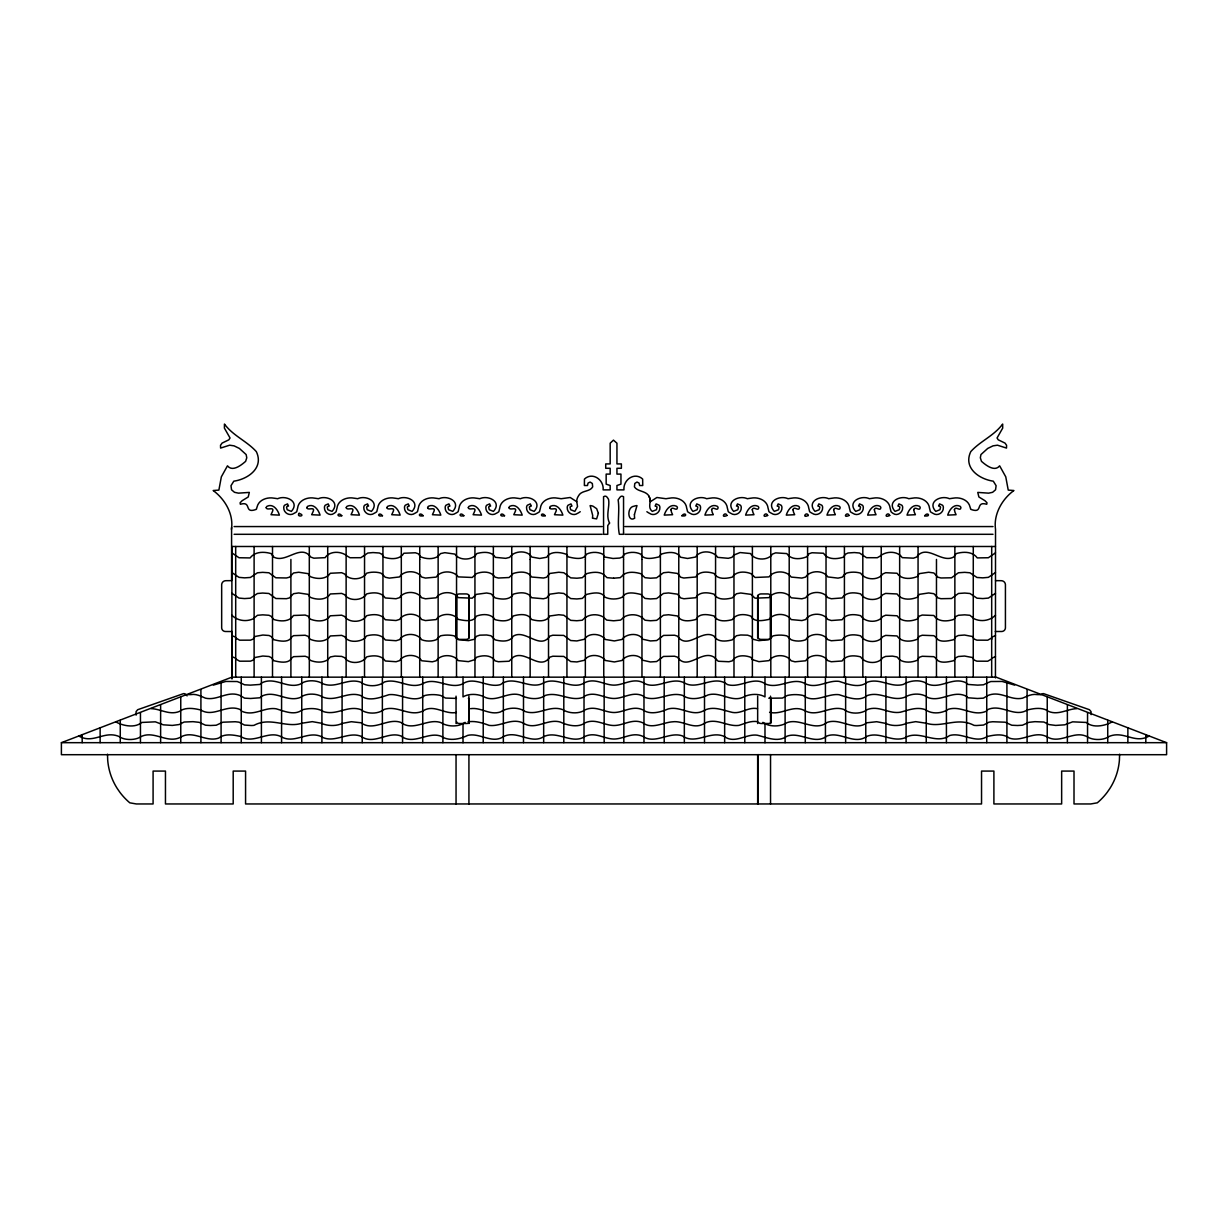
<?xml version="1.0" encoding="UTF-8"?>
<svg xmlns="http://www.w3.org/2000/svg" width="1228" height="1228" viewBox="0 0 1228 1228"><rect width="100%" height="100%" fill="white"/><g stroke="black" fill="none" stroke-linecap="round" stroke-linejoin="round"><path stroke-width="1.5" d="M235.715 677.058L235.684 546.491M530.143 559.584L530.143 676.92M580.23 511.708L580.03 511.861A21.858 21.858 0 0 1 577.636 513.304C573.246 516.543 566.983 512.936 567.229 507.594A3.423 3.423 0 0 1 568.073 505.215L571.005 503.894L571.987 506.089A1.903 1.903 0 0 0 570.959 506.289A2.456 2.456 0 0 0 570.038 507.103L570.636 509.727L574.842 511.385L577.528 506.535L576.715 501.193A10.131 10.131 0 0 1 578.403 496.051C581.335 489.972 589.593 492.274 592.679 486.902L592.341 483.494L590.115 482.051L588.058 483.064L587.491 485.52L584.374 485.52L584.451 479.058C592.587 471.583 604.084 479.826 603.132 489.88L610.163 489.88L610.163 485.52L606.156 484.139L606.156 474.1L610.163 474.1L610.163 468.282L605.726 468.282L605.726 463.923L610.163 463.923L610.163 443.201L613.463 440.131L616.947 443.201L616.947 463.923L621.383 463.923L621.383 468.282L616.947 468.282L616.947 474.1L620.954 474.1L620.954 484.139L616.947 485.52L616.947 489.88L623.962 489.88C623.026 479.826 634.523 471.583 642.658 479.058L642.735 485.52L639.604 485.52L639.051 483.064L636.994 482.051L634.769 483.494L634.431 486.902C638.084 492.397 647.724 490.34 649.75 498.107C651.116 502.528 647.54 507.778 652.268 511.385L656.473 509.727L657.072 507.103A2.456 2.456 0 0 0 656.136 506.289A1.903 1.903 0 0 0 655.107 506.089L656.105 503.894L659.037 505.215A3.423 3.423 0 0 1 659.881 507.594C660.127 512.936 653.864 516.543 649.458 513.304A21.858 21.858 0 0 1 647.079 511.861L646.88 511.708M603.762 559.63L603.762 676.874M623.548 676.874L623.563 559.615M844.404 676.996L844.419 546.475M991.656 639.297L991.671 638.115M1119.614 754.238L1119.414 760.117A61.784 61.784 0 0 1 1109.882 788.468L1107.211 792.321A64.071 64.071 0 0 1 1097.31 802.82L1090.802 803.956L1074.009 803.956L1074.009 771.077L1061.652 771.077L1061.652 803.956L993.897 803.956L993.897 771.077L981.54 771.077L981.54 803.956L245.569 803.956L245.569 771.077L233.197 771.077L233.197 803.956L165.458 803.956L165.458 771.077L153.086 771.077L153.086 803.956L136.308 803.956L129.8 802.82A64.071 64.071 0 0 1 119.899 792.321L117.228 788.468A61.784 61.784 0 0 1 107.696 760.117L107.496 754.238M231.432 529.36C233.857 514.271 225.031 499.259 213.181 490.525L218.876 490.095L221.347 476.832L227.472 465.826C232.46 472.181 241.21 465.212 245.631 461.344L246.767 457.798L246.153 454.575L239.383 448.435L234.087 445.856L229.636 445.196L220.595 448.082L220.533 445.257L222.084 443.093L228.853 439.824L230.035 437.982L224.402 428.096L224.448 424.044C232.982 435.74 246.905 441.128 256.33 451.628C264.097 467.929 247.979 479.135 233.811 481.176L230.987 485.689L231.539 489.788L234.487 492.305L238.462 493.149L249.33 492.413L248.225 496.972L242.177 500.671L240.074 502.789L240.366 504.278C252.293 500.794 243.282 514.271 256.391 509.313A41.445 41.445 0 0 1 257.082 506.964C258.678 499.796 267.259 496.91 273.813 498.154A61.676 61.676 0 0 1 277.635 498.737C285.878 494.777 300.215 501.638 291.358 511.385L287.152 509.727L286.554 507.103A2.456 2.456 0 0 1 287.49 506.289A1.903 1.903 0 0 1 288.519 506.089L287.521 503.894L284.589 505.215A3.423 3.423 0 0 0 283.745 507.594C283.499 512.936 289.762 516.543 294.167 513.304A21.858 21.858 0 0 0 296.547 511.861L296.808 511.416A72.728 72.728 0 0 1 297.621 508.085C298.465 500.21 307.568 496.772 314.491 498.154A61.676 61.676 0 0 1 318.313 498.737C326.556 494.777 340.893 501.638 332.051 511.385L327.83 509.727L327.231 507.103A2.456 2.456 0 0 1 328.168 506.289A1.903 1.903 0 0 1 329.196 506.089L328.198 503.894L325.267 505.215A3.423 3.423 0 0 0 324.438 507.594C324.146 512.506 330.025 516.681 334.169 513.304A13.186 13.186 0 0 0 335.965 511.861L336.18 511.416A72.851 72.851 0 0 1 336.994 508.085C337.853 500.21 346.941 496.772 353.864 498.154A61.676 61.676 0 0 1 357.686 498.737C365.929 494.777 380.281 501.638 371.424 511.385L367.203 509.727L366.604 507.103A2.456 2.456 0 0 1 367.54 506.289A1.903 1.903 0 0 1 368.569 506.089L367.571 503.894L364.639 505.215A3.423 3.423 0 0 0 363.81 507.594C363.549 512.936 369.828 516.543 374.218 513.304A21.858 21.858 0 0 0 376.597 511.861L376.858 511.416A72.851 72.851 0 0 1 377.671 508.085C378.531 500.21 387.618 496.772 394.541 498.154A61.676 61.676 0 0 1 398.363 498.737C406.621 494.777 420.958 501.638 412.101 511.385L407.896 509.727L407.282 507.103A2.456 2.456 0 0 1 408.218 506.289A1.903 1.903 0 0 1 409.246 506.089L408.264 503.894L405.332 505.215A3.423 3.423 0 0 0 404.488 507.594C404.242 512.936 410.505 516.543 414.895 513.304A21.858 21.858 0 0 0 417.29 511.861L417.551 511.416A72.851 72.851 0 0 1 418.364 508.085C419.224 500.21 428.311 496.772 435.234 498.154A61.676 61.676 0 0 1 439.056 498.737C447.299 494.777 461.651 501.638 452.794 511.385L448.573 509.727L447.974 507.103A2.456 2.456 0 0 1 448.911 506.289A1.903 1.903 0 0 1 449.939 506.089L448.941 503.894L446.01 505.215A3.423 3.423 0 0 0 445.181 507.594C444.92 512.936 451.198 516.543 455.588 513.304A21.858 21.858 0 0 0 457.967 511.861L458.228 511.416A72.851 72.851 0 0 1 459.042 508.085C459.901 500.21 468.989 496.772 475.911 498.154A61.676 61.676 0 0 1 479.734 498.737C487.992 494.777 502.329 501.638 493.472 511.385L489.266 509.727L488.652 507.103A2.456 2.456 0 0 1 489.588 506.289A1.903 1.903 0 0 1 490.617 506.089L489.634 503.894L486.702 505.215A3.423 3.423 0 0 0 485.858 507.594C485.613 512.936 491.875 516.543 496.265 513.304A21.858 21.858 0 0 0 498.66 511.861L498.921 511.416A72.851 72.851 0 0 1 499.735 508.085C500.594 500.21 509.681 496.772 516.604 498.154A61.676 61.676 0 0 1 520.426 498.737C528.669 494.777 543.022 501.638 534.165 511.385L529.943 509.727L529.345 507.103A2.456 2.456 0 0 1 530.281 506.289A1.903 1.903 0 0 1 531.31 506.089L530.312 503.894L527.38 505.215A3.423 3.423 0 0 0 526.551 507.594C526.29 512.936 532.568 516.543 536.958 513.304A21.858 21.858 0 0 0 539.338 511.861L539.599 511.416A72.851 72.851 0 0 1 540.412 508.085C541.272 500.21 550.359 496.772 557.282 498.154A61.676 61.676 0 0 1 561.104 498.737L570.206 497.493L576.715 501.684M1091.139 714.635L1091.032 711.595L1089.42 709.707L1043.646 693.651A3.392 3.392 0 0 0 1041.283 694.327L1040.73 694.818M954.862 555.363L956.274 553.582C963.443 551.51 972.576 551.403 977.258 557.911L988.34 557.742L995.478 552.861M954.801 555.547L953.649 557.021C941.415 563.805 926.68 543.221 916.564 557.082L913.478 558.172L902.227 557.65C897.76 550.911 887.015 550.988 880.906 555.44M566.952 617.592L570.713 620.355L576.838 620.739L582.241 620.232L585.664 617.101M660.388 617.561L656.612 620.355L650.487 620.754L645.068 620.232L641.645 617.101M364.516 638.468L366.712 635.858C373.143 634.185 381.294 633.955 385.3 639.972L396.045 640.724L399.499 639.65C404.012 632.604 417.244 632.758 421.726 639.773A13.477 8.212 0 0 0 436.155 639.788L440.514 635.828A19.725 12.034 0 0 1 454.222 635.858L458.32 639.635L468.436 640.632L474.315 639.281L476.433 636.319L479.749 635.168L486.626 634.983L490.908 635.736L495.084 639.849C501.131 641.4 509.774 642.444 513.304 636.15C525.338 628.659 539.936 650.502 549.837 636.15L552.769 635.229L563.759 635.413L570.652 640.525L576.853 640.939L584.589 639.235C588.258 632.374 601.121 633.341 605.327 639.466L614.353 640.939L621.982 639.466C626.188 633.341 639.051 632.374 642.735 639.235L650.456 640.939L656.673 640.54L663.565 635.413L674.556 635.229L677.488 636.15C687.419 650.548 701.909 628.567 714.036 636.15C717.551 642.444 726.193 641.415 732.241 639.865L736.416 635.736L740.714 634.983L747.591 635.168L750.907 636.319L753.025 639.281L758.904 640.648L769.02 639.635L773.118 635.858A19.74 12.034 0 0 1 786.826 635.843L791.185 639.788A13.477 8.212 0 0 0 805.614 639.788C810.096 632.758 823.328 632.604 827.841 639.65L831.31 640.74L842.055 639.972C846.061 633.955 854.212 634.185 860.644 635.858C864.865 642.812 878.266 643.564 882.779 636.672L885.71 635.398L897.039 635.951C901.291 642.459 910.915 641.937 917.27 639.235L919.327 636.319L922.243 635.244L933.848 635.674L935.736 637.132C938.852 643.272 948.538 640.909 953.91 639.619L955.814 636.764L958.3 635.505L964.517 635.029L972.284 636.472L974.326 639.143L976.889 640.156L987.726 640.202L991.349 638.13M474.96 659.559L476.403 657.333C482.619 655 491.169 654.739 495.053 660.848L498.368 661.723L509.067 661.247L513.258 657.18C525.415 649.551 540.074 671.394 549.868 657.149L552.815 656.228L563.79 656.427L570.682 661.539L576.914 661.938L584.589 660.234C588.304 653.419 601.106 654.324 605.327 660.464L614.338 661.953L621.982 660.48C626.203 654.34 639.02 653.419 642.72 660.234L650.395 661.953L656.627 661.554L663.519 656.443L674.51 656.228L677.457 657.149C687.281 671.44 701.833 649.458 714.067 657.18L718.257 661.263L728.956 661.739L732.287 660.848C736.171 654.739 744.705 655 750.937 657.348L752.365 659.574M623.532 574.627L620.263 577.651L613.632 578.204M733.96 555.041L731.949 557.328L728.265 558.31L717.705 557.359C713.284 550.512 699.929 549.776 695.57 557.036L687.573 558.464L680.604 557.236C676.812 550.727 667.142 552.139 661.14 554.196L659.052 556.883C653.726 558.095 643.856 560.659 640.862 554.227C636.027 551.71 629.365 551.756 624.499 554.196L622.381 557.036L619.71 558.065L612.987 558.479L604.928 557.051L602.81 554.196C597.944 551.771 591.282 551.725 586.447 554.242C583.453 560.674 573.599 558.111 568.272 556.898L566.169 554.212C560.183 552.139 550.512 550.743 546.721 557.236L539.752 558.464L531.755 557.051C527.411 549.745 514.025 550.604 509.62 557.374L505.736 558.341L495.375 557.343C491.568 551.126 483.034 551.879 476.832 553.552C472.765 560.567 459.195 560.95 454.867 554.089L444.812 552.677L440.53 553.598L438.15 556.269M697.55 617.162C701.679 613.202 708.986 614.675 714.005 615.965C717.597 622.228 726.208 621.245 732.272 619.649C736.14 613.524 744.751 613.8 750.937 616.164C754.007 622.734 763.448 620.447 769.081 619.388C773.747 612.757 786.641 612.757 791.2 619.587L801.899 620.57L805.645 619.541C810.112 612.48 823.359 612.496 827.841 619.449L831.341 620.524L842.086 619.741C846.061 613.632 854.32 614.061 860.705 615.719C864.88 622.749 878.312 623.256 882.779 616.471L885.741 615.197L897.115 615.796C901.321 622.289 910.946 621.66 917.255 619.035L919.281 616.149L922.213 615.059L933.879 615.489C937.931 622.12 947.249 621.614 953.926 619.372L955.845 616.517L958.408 615.274L964.686 614.844L969.905 615.289L974.126 618.789C981.279 622.12 989.968 620.677 995.478 615.259M844.404 574.811L842.086 577.237L838.018 578.127L827.841 576.93C823.328 569.915 810.127 570.084 805.614 577.068L801.853 578.066L791.2 577.083C786.626 570.237 773.732 570.268 769.066 576.884L755.082 577.467L750.937 573.645C744.675 571.204 736.232 571.143 732.272 577.129C726.208 578.68 717.597 579.723 714.021 573.461C707.911 571.527 699.346 570.851 695.723 577.006L683.842 578.02L680.711 577.237L677.457 573.445L668.508 572.233L663.488 572.739L656.581 577.835L650.41 578.219L644.976 577.682L640.847 573.722C635.475 572.141 628.383 571.204 623.563 574.55M364.516 638.483C359.359 642.014 348.291 643.073 344.592 636.672L341.645 635.383L330.317 635.951C326.049 642.413 316.471 641.952 310.101 639.22L308.044 636.304L305.127 635.244L293.523 635.659L291.635 637.132C288.519 643.272 278.833 640.909 273.476 639.604L271.557 636.764L269.07 635.49L262.853 635.029L255.086 636.457L253.045 639.143L250.481 640.156L239.644 640.187L236.037 638.115M327.722 659.743L330.347 656.949L334.968 656.105L341.691 656.412L344.607 657.686C349.12 664.578 362.506 663.78 366.758 656.857C373.189 655.23 381.309 654.938 385.316 660.986L396.091 661.723L399.53 660.633C404.027 653.649 417.244 653.71 421.726 660.771L432.348 661.8L436.155 660.787C440.683 653.895 453.623 654.033 458.305 660.633L468.39 661.646L474.944 659.605M660.388 617.53L663.504 615.243L668.585 614.737L677.518 615.98C680.957 622.335 689.814 621.138 695.739 619.511L697.013 618.175M733.991 554.995L740.085 552.554L750.492 553.536C754.575 560.551 768.129 560.95 772.473 554.074L775.651 552.861L786.81 553.582C790.955 560.091 800.702 559.431 806.903 556.683L808.96 553.782L811.969 552.754L823.527 553.245C827.519 559.907 836.882 559.323 843.513 557.113L845.417 554.242L848.011 552.984L854.335 552.554L859.523 553.014L866.492 557.696L877.299 557.727L880.906 555.639M844.404 574.75L846.506 573.108A16.071 9.793 0 0 1 860.675 573.2C864.865 580.138 878.296 580.813 882.779 573.983L885.695 572.708L897.054 573.246C901.337 579.708 910.884 579.217 917.27 576.531L919.311 573.63L928.644 572.248L933.833 572.969L937.916 577.191L940.94 577.974L951.516 577.789L958.423 572.77L964.686 572.34L969.92 572.785L976.966 577.467L982.784 577.851L988.371 577.36L995.478 572.57M986.744 683.152L990.796 681.525L1002.171 681.448L1014.65 685.101M650.395 501.684L656.903 497.493L665.99 498.737A61.676 61.676 0 0 1 669.813 498.154C676.735 496.772 685.838 500.21 686.682 508.085A72.851 72.851 0 0 1 687.511 511.416L687.772 511.861A21.858 21.858 0 0 0 690.151 513.304C694.541 516.543 700.804 512.936 700.559 507.594A3.423 3.423 0 0 0 699.714 505.215L696.783 503.894L695.8 506.089A1.903 1.903 0 0 1 696.829 506.289A2.456 2.456 0 0 1 697.765 507.103L697.166 509.727L692.945 511.385C684.088 501.638 698.425 494.777 706.683 498.737A61.676 61.676 0 0 1 710.505 498.154C717.428 496.772 726.515 500.21 727.375 508.085A72.851 72.851 0 0 1 728.189 511.416L728.45 511.861A21.858 21.858 0 0 0 730.829 513.304C735.234 516.543 741.497 512.936 741.251 507.594A3.423 3.423 0 0 0 740.407 505.215L737.475 503.894L736.478 506.089A1.903 1.903 0 0 1 737.506 506.289A2.456 2.456 0 0 1 738.442 507.103L737.844 509.727L733.638 511.385C724.781 501.638 739.118 494.777 747.361 498.737A61.676 61.676 0 0 1 751.183 498.154C758.106 496.772 767.208 500.21 768.053 508.085A72.851 72.851 0 0 1 768.881 511.416L769.142 511.861A21.858 21.858 0 0 0 771.522 513.304C775.912 516.543 782.175 512.936 781.929 507.594A3.423 3.423 0 0 0 781.085 505.215L778.168 503.894L777.17 506.089A1.903 1.903 0 0 1 778.199 506.289A2.456 2.456 0 0 1 779.135 507.103L778.537 509.727L774.315 511.385C765.458 501.638 779.795 494.777 788.054 498.737A61.676 61.676 0 0 1 791.876 498.154C798.799 496.772 807.886 500.21 808.745 508.085A72.851 72.851 0 0 1 809.559 511.416L809.82 511.861A21.858 21.858 0 0 0 812.199 513.304C816.605 516.543 822.867 512.936 822.622 507.594A3.423 3.423 0 0 0 821.778 505.215L818.846 503.894L817.848 506.089A1.903 1.903 0 0 1 818.876 506.289A2.456 2.456 0 0 1 819.813 507.103L819.214 509.727L815.008 511.385C806.151 501.638 820.488 494.777 828.731 498.737A61.676 61.676 0 0 1 832.553 498.154C839.476 496.772 848.579 500.21 849.423 508.085A72.851 72.851 0 0 1 850.252 511.416L850.513 511.861A21.858 21.858 0 0 0 852.892 513.304C857.282 516.543 863.545 512.936 863.299 507.594A3.423 3.423 0 0 0 862.455 505.215L859.539 503.894L858.541 506.089A1.903 1.903 0 0 1 859.569 506.289A2.456 2.456 0 0 1 860.506 507.103L859.907 509.727L855.686 511.385C846.829 501.638 861.166 494.777 869.424 498.737A61.676 61.676 0 0 1 873.246 498.154C880.169 496.772 889.256 500.21 890.116 508.085A72.851 72.851 0 0 1 890.929 511.416L891.129 511.861A13.186 13.186 0 0 0 892.925 513.304C897.069 516.681 902.948 512.506 902.672 507.594A3.423 3.423 0 0 0 901.828 505.215L898.911 503.894L897.914 506.089A1.903 1.903 0 0 1 898.942 506.289A2.456 2.456 0 0 1 899.878 507.103L899.28 509.727L895.058 511.385C886.202 501.638 900.538 494.777 908.797 498.737A61.676 61.676 0 0 1 912.619 498.154C919.542 496.772 928.629 500.21 929.489 508.085A72.728 72.728 0 0 1 930.302 511.416L930.563 511.861A21.858 21.858 0 0 0 932.942 513.304C937.332 516.543 943.611 512.936 943.35 507.594A3.423 3.423 0 0 0 942.521 505.215L939.589 503.894L938.591 506.089A1.903 1.903 0 0 1 939.62 506.289A2.456 2.456 0 0 1 940.556 507.103L939.957 509.727L935.736 511.385C926.879 501.638 941.231 494.777 949.474 498.737A61.676 61.676 0 0 1 953.296 498.154C959.851 496.91 968.431 499.796 970.028 506.964A41.445 41.445 0 0 1 970.719 509.313C983.828 514.271 974.802 500.794 986.729 504.278L987.02 502.789L984.917 500.671L978.885 496.972L977.764 492.413L988.647 493.149L992.608 492.305L995.555 489.788L996.108 485.689L993.298 481.176C979.13 479.135 963.013 467.929 970.765 451.628C980.19 441.128 994.127 435.74 1002.647 424.044L1002.708 428.096L997.059 437.982L998.257 439.824L1005.011 443.093L1006.576 445.257L1006.515 448.082L997.474 445.196L993.022 445.856L987.711 448.435L980.942 454.575L980.343 457.798L981.479 461.344C985.884 465.212 994.649 472.181 999.638 465.826L1005.763 476.832L1008.234 490.095L1013.914 490.525C1001.941 499.213 993.391 514.532 995.524 529.36L995.447 677.902M327.722 659.774C322.795 663.059 315.366 662.537 310.101 660.234L308.044 657.318L305.158 656.259L293.553 656.658L291.65 658.116C288.534 664.271 278.848 661.892 273.491 660.618L271.557 657.763L269.055 656.489L262.807 656.028L255.071 657.471L253.045 660.142L250.481 661.155L239.644 661.201L236.037 659.129M438.135 556.299C433.192 559.584 425.656 559.139 420.436 556.683L418.38 553.797L415.371 552.769L403.828 553.245C399.837 559.922 390.473 559.323 383.842 557.113L381.923 554.258L379.345 552.999L373.005 552.569L367.832 553.03L360.863 557.696L350.057 557.742L346.449 555.655M991.349 659.144L987.726 661.217L976.905 661.171L974.341 660.157L972.3 657.487L964.563 656.044L958.316 656.504L955.814 657.778L953.88 660.633C948.523 661.907 938.821 664.287 935.721 658.131L933.817 656.673L922.213 656.274L919.311 657.333L917.27 660.25C912.02 662.537 904.606 663.059 899.663 659.789M584.083 696.921L585.096 695.846C595.365 691.057 604.161 698.425 614 698.486C623.855 698.456 632.635 691.057 642.904 695.846L643.979 696.982M986.729 683.213L983.49 684.794L977.641 685.132L968.155 684.456L965.837 682.661C952.544 676.536 941.032 689.169 927.723 684.149C921.046 679.161 910.178 680.205 903.347 684.441C890.576 687.91 880.092 677.764 867.306 682.2C859.186 688.785 847.55 684.057 839.046 681.356C827.411 679.959 817.096 689.261 805.276 683.75M301.72 723.246C286.262 728.373 270.237 716.446 253.996 725.349A9.747 3.5 0 0 1 251.249 725.518L244.479 725.057L239.015 722.171L235.285 721.742L222.836 722.202L216.205 725.241L210.525 725.502L205.552 725.211L199.182 722.34L193.057 721.665L184.108 722.033L179.135 724.551L172.319 725.426L163.309 724.827L155.357 721.834L141.727 722.448C135.034 728.311 123.153 725.948 115.908 721.957M341.706 515.699C335.551 517.525 338.161 511.048 341.86 515.791M382.399 515.699C376.228 517.525 378.838 511.048 382.537 515.791M423.077 515.699C416.937 517.479 419.5 511.048 423.23 515.791M463.77 515.699C457.599 517.525 460.208 511.048 463.908 515.791M504.447 515.699C498.292 517.525 500.901 511.048 504.601 515.791M545.14 515.699C538.969 517.525 541.579 511.048 545.278 515.791M342.059 723.461C336.318 726.285 328.183 726.024 322.258 723.706M991.656 637.532L991.764 637.424A5.142 3.131 0 0 1 992.654 636.749L995.478 635.705M991.656 658.53L991.748 658.454A5.142 3.131 0 0 1 992.638 657.763L995.478 656.719M422.724 683.72C435.51 676.367 448.926 689.722 462.526 683.996C474.392 675.553 487.838 688.494 500.579 684.564C513.964 674.065 530.143 690.842 543.666 682.875C557.359 676.045 572.171 691.103 585.096 682.492C595.365 677.764 604.161 685.071 614 685.147C623.855 685.101 632.62 677.749 642.904 682.492C655.767 691.149 670.672 676.029 684.334 682.86C697.826 690.888 714.051 674.049 727.421 684.564C740.162 688.509 753.608 675.553 765.474 683.996C779.074 689.722 792.49 676.382 805.276 683.72M301.735 723.231L312.296 721.65L321.92 723.323A6.923 2.487 0 0 1 322.15 723.492L322.258 723.568M585.48 617.469C590.453 613.893 598.389 613.908 603.516 617.147A12.034 7.337 0 0 1 604.176 617.899L606.739 620.094L613.263 620.754M342.09 723.43L351.331 721.711L361.124 722.785C373.558 732.057 387.726 717.413 400.988 722.478C413.36 732.103 427.835 717.766 441.021 722.678C447.545 726.945 458.689 727.206 465.09 722.356M1027.084 710.106C1014.359 717.812 1001.649 703.721 988.033 709.462L986.084 711.319C972.699 716.937 961.693 705.256 948.369 709.277C942.014 713.575 931.837 714.42 925.528 709.723C916.809 706.499 908.536 710.137 900.324 712.225C888.734 714.159 879.325 705.256 867.521 709.477C861.335 714.251 849.96 714.358 843.82 709.431C830.343 704.795 817.986 717.689 804.8 710.69C793.042 704.166 781.929 715.371 769.588 712.317M905.742 723.568L905.85 723.492A6.923 2.487 0 0 1 906.08 723.323L915.704 721.65L926.265 723.231M905.742 723.706C899.817 726.024 891.681 726.285 885.941 723.461M681.816 515.791C685.516 511.063 688.11 517.418 681.97 515.699M924.623 515.791C928.107 511.17 931.1 517.172 924.884 515.837M422.724 683.75C409.369 689.722 397.857 677.779 384.456 681.97C378.239 686.836 366.911 687.005 360.694 682.2C347.37 677.534 335.797 689.123 322.611 683.643C316.609 679.882 306.079 679.621 300.277 684.149C286.968 689.169 275.456 676.551 262.163 682.661L259.845 684.456L250.358 685.132L244.51 684.794L241.271 683.213M584.021 697.013C570.759 702.462 558.894 691.272 545.432 695.386C537.787 700.62 527.702 698.747 519.935 694.941C507.164 691.149 495.82 703.398 483.556 696.583C477.677 693.82 468.651 693.436 463.017 696.905L463.017 677.165M1027.191 710.03C1033.884 708.31 1042.71 706.944 1048.605 711.442C1058.613 715.51 1067.285 708.909 1076.895 708.648M61.4 742.679L231.892 677.165L996.123 677.165L1166.6 742.679L1166.6 754.698L61.4 754.698L61.4 742.679L1166.6 742.679M995.478 593.293L988.402 598.082L982.845 598.573L977.012 598.189L969.951 593.492L964.732 593.047L958.439 593.477L951.531 598.512L940.955 598.696L937.931 597.913L933.863 593.692L928.66 592.955L919.311 594.352L917.27 597.238C910.915 599.955 901.321 600.431 897.069 593.968L885.68 593.416L882.763 594.705C878.281 601.536 864.85 600.845 860.659 593.907C854.274 592.234 846.046 591.896 842.101 597.959L831.371 598.742L827.856 597.668C823.343 590.622 810.112 590.775 805.629 597.775L801.869 598.788L791.2 597.806C786.641 590.929 773.747 590.99 769.05 597.622L755.066 598.174L750.922 594.352L740.73 593.001L736.447 593.753L732.226 597.882C726.147 599.433 717.582 600.415 713.99 594.152C707.942 592.295 699.254 591.466 695.708 597.729L683.965 598.757L680.757 597.975L677.472 594.168L668.539 592.94L663.488 593.446L656.596 598.573L650.426 598.957L644.992 598.42L640.847 594.444C635.413 593.155 625.819 590.852 622.535 597.023C617.408 599.648 609.902 599.648 604.775 597.023C601.49 590.852 591.911 593.155 586.462 594.444L582.318 598.42L576.884 598.957L570.713 598.573L563.821 593.446L558.771 592.94L549.852 594.168L546.552 597.99L543.344 598.757L531.617 597.729C528.055 591.482 519.398 592.295 513.335 594.168C509.743 600.415 501.193 599.448 495.099 597.882L490.893 593.753L486.595 593.001L476.403 594.352L472.273 598.174L458.274 597.622C453.592 591.006 440.699 590.929 436.14 597.806L425.487 598.788L421.726 597.79C417.228 590.791 403.997 590.622 399.484 597.668L395.969 598.742L385.254 597.959C381.309 591.896 373.082 592.249 366.696 593.907C362.49 600.83 349.074 601.551 344.592 594.705L341.676 593.416L330.301 593.968C326.034 600.431 316.456 599.955 310.085 597.238L308.059 594.352L298.711 592.955L293.507 593.692L289.44 597.913L286.416 598.696L275.839 598.512L268.932 593.477L262.638 593.047L257.435 593.508L250.374 598.189L244.541 598.573L238.984 598.082L231.892 593.293M1112.092 721.957C1104.847 725.948 1092.966 728.327 1086.273 722.448L1072.643 721.834L1064.691 724.827L1055.681 725.426L1048.865 724.551L1043.892 722.033L1034.943 721.665L1028.818 722.34L1022.448 725.211L1017.475 725.502L1011.795 725.241L1005.164 722.202L992.715 721.742L988.985 722.171L983.521 725.057L976.751 725.518A9.747 3.5 0 0 1 974.004 725.349C957.456 716.538 941.922 728.296 926.28 723.246M213.35 685.101L225.829 681.448L237.204 681.525L241.256 683.152M1149.224 735.986C1134.795 744.475 1123.988 730.23 1109.084 736.447C1103.527 740.561 1092.444 740.438 1087.072 736.646C1073.794 729.923 1060.271 744.49 1047.254 736.938C1034.437 729.939 1022.172 742.587 1009.278 738.059C1003.337 733.223 994.02 734.989 987.22 736.493C975.523 744.214 962.414 731.903 949.658 735.526C935.567 745.457 919.051 728.941 904.575 737.997C891.359 742.433 880.046 731.289 866.876 736.324C854.412 745.58 840.244 730.906 826.966 736.017C814.609 745.626 800.149 731.259 786.964 736.217C777.861 742.848 766.441 737.322 757.231 735.204C746.041 733.607 734.728 744.321 724.213 736.416C710.014 730.246 695.647 745.242 682.369 735.894C669.106 731.259 655.092 744.782 642.858 736.355C632.558 731.673 623.855 738.964 614 739.041C604.145 738.98 595.442 731.673 585.142 736.355C572.355 745.028 557.589 730.184 543.912 736.554C531.033 744.92 517.464 729.892 503.787 736.416C492.198 744.46 480.133 732.441 467.714 735.388C459.978 739.256 448.819 741.574 441.036 736.217C427.851 731.259 413.391 745.642 401.034 736.017C387.756 730.906 373.573 745.58 361.124 736.324C347.509 730.906 333.586 744.49 320.615 736.278C307.138 730.998 294.628 743.861 281.734 737.046C268.594 729.417 253.382 744.889 240.78 736.493C233.98 734.989 224.663 733.223 218.722 738.059C205.813 742.694 193.011 729.539 180.378 737.276C167.208 744.03 154.175 730.077 140.928 736.646C135.556 740.438 124.488 740.561 118.916 736.447C104.012 730.23 93.205 744.475 78.776 735.986M467.975 721.834C475.436 720.698 482.45 722.862 489.097 725.395C500.84 726.945 511.677 717.275 523.496 723.215C535.515 730.86 547.611 718.134 560.444 722.11C567.689 725.472 578.234 727.989 585.142 722.831C595.426 718.15 604.145 725.441 614 725.518C623.855 725.456 632.573 718.15 642.858 722.831C651.776 729.724 663.181 722.325 672.79 721.803C683.597 720.391 694.204 730.445 704.488 723.231C716.292 717.259 727.16 726.961 738.903 725.395C744.982 723.507 750.845 720.514 757.691 721.68M456.448 698.41L445.58 698.072L440.683 695.493A13.938 5.004 0 0 0 424.857 695.493C413.744 703.997 400.804 693.283 389.015 694.68C380.48 697.32 368.83 702.186 360.725 695.539C347.401 690.857 335.827 702.462 322.611 696.982C316.64 693.206 306.11 692.96 300.307 697.473C286.999 702.539 275.486 689.89 262.193 695.984L259.891 697.78L250.558 698.486L244.602 698.149L240.212 695.555C227.625 690.182 217.755 700.912 205.475 698.164C200.809 696.23 196.265 693.636 190.8 694.603A28.704 10.315 0 0 0 188.13 694.649M456.386 712.44C444.751 714.896 433.637 703.537 422.724 711.119C409.292 717.106 397.657 704.979 384.18 709.431C378.04 714.343 366.665 714.251 360.479 709.477C347.463 705.256 336.718 715.663 323.701 711.672C317.407 707.773 309.456 708.065 302.472 709.723C294.582 716.016 284.297 711.119 276.039 708.771C264.127 706.929 254.104 716.676 241.916 711.319L239.967 709.462C226.351 703.721 213.641 717.812 200.916 710.106M613.678 578.219L607.046 577.667L603.777 574.627M470.524 708.679C481.176 707.082 489.558 715.571 500.425 711.964C507.256 707.435 518.185 706.653 524.985 711.442C538.11 716.124 549.423 704.718 562.746 709.646C568.748 713.56 579.232 714.174 585.081 709.876C595.35 705.102 604.161 712.424 614 712.516C623.839 712.44 632.65 705.102 642.919 709.876C649.98 715.08 660.449 712.24 667.879 709.047C680.558 705.348 692.285 717.597 704.273 710.383C713.652 705.609 723.66 710.551 732.717 712.47C741.666 713.913 748.389 706.699 757.476 708.679M234.103 526.566L602.134 526.566M624.96 526.566L993.007 526.566M234.103 534.303L602.134 534.303M624.96 534.303L993.007 534.303M995.447 546.491L231.892 546.491L231.892 677.902M995.34 631.499L1001.649 631.499A3.776 3.776 0 0 0 1005.425 628.045L1005.425 584.513A4.175 4.175 0 0 0 1001.234 580.691L995.524 580.644M614.046 620.754L620.57 620.094L623.133 617.899A12.034 7.337 0 0 1 623.793 617.147C628.92 613.908 636.856 613.893 641.845 617.469M151.105 708.648C160.714 708.909 169.387 715.51 179.395 711.442C185.29 706.944 194.116 708.31 200.809 710.03M769.035 698.241L782.42 698.072L787.317 695.493A13.938 5.004 0 0 1 803.143 695.493C814.256 703.997 827.196 693.283 838.985 694.68C847.52 697.32 859.17 702.186 867.275 695.539C880.599 690.857 892.173 702.462 905.389 696.982C911.345 693.283 921.906 692.822 927.693 697.473C941.001 702.539 952.514 689.89 965.807 695.984L968.109 697.78L977.442 698.486L983.398 698.149L987.788 695.555C1000.375 690.182 1010.245 700.912 1022.525 698.164C1027.191 696.23 1031.735 693.636 1037.199 694.603A28.704 10.315 0 0 1 1039.87 694.649M231.892 635.705L234.717 636.733A5.142 3.131 0 0 1 235.622 637.424L235.73 637.516M231.892 656.704L234.748 657.763A5.142 3.131 0 0 1 235.638 658.454L235.715 658.53M231.892 552.861L239.03 557.742L250.128 557.926C254.887 551.495 263.897 551.464 271.096 553.582L272.509 555.378M231.892 572.57L239.015 577.375L244.602 577.851L250.405 577.467L257.466 572.785L262.685 572.34L268.947 572.785L275.855 577.789L286.431 577.974L289.455 577.206L293.538 572.985L298.726 572.248L308.059 573.645L310.085 576.546C316.471 579.217 326.049 579.723 330.301 573.261L341.66 572.708L344.592 573.983C349.074 580.798 362.506 580.153 366.681 573.2A16.071 9.793 0 0 1 380.849 573.108L382.952 574.75L382.952 676.981M231.892 615.259C237.342 620.769 246.137 622.074 253.244 618.789L257.466 615.289L262.7 614.844L268.963 615.274L271.526 616.517L273.445 619.372C280.122 621.598 289.455 622.12 293.477 615.489L305.158 615.059L308.074 616.149L310.101 619.035C316.425 621.66 326.034 622.289 330.24 615.796L341.614 615.197L344.577 616.471C349.044 623.241 362.475 622.749 366.65 615.719C373.02 614.061 381.309 613.616 385.254 619.741L395.999 620.524L399.514 619.449C403.997 612.496 417.228 612.465 421.695 619.541L425.441 620.57L436.14 619.587C440.714 612.772 453.592 612.741 458.259 619.388C463.877 620.432 473.348 622.749 476.403 616.149C482.573 613.816 491.2 613.509 495.053 619.649C501.116 621.245 509.743 622.228 513.319 615.965C519.29 614.184 528.163 613.125 531.586 619.511C537.557 621.184 546.322 622.274 549.806 615.98L558.74 614.737L563.821 615.243L566.937 617.53M643.979 697.013C657.241 702.462 669.106 691.272 682.568 695.386C690.213 700.62 700.298 698.747 708.065 694.941C720.836 691.149 732.18 703.398 744.444 696.583C750.323 693.82 759.349 693.436 764.983 696.905L764.983 677.165M762.91 722.356C769.311 727.191 780.455 726.945 786.979 722.678C800.165 717.751 814.655 732.103 827.012 722.478C840.274 717.398 854.458 732.057 866.876 722.785L876.669 721.711L885.91 723.43M603.762 574.566C598.926 571.22 591.835 572.156 586.462 573.722L582.333 577.682L576.914 578.219L570.728 577.851L563.836 572.755L558.801 572.248L549.868 573.445L546.598 577.252L543.482 578.02L531.601 577.022C527.979 570.851 519.413 571.527 513.304 573.461L509.083 577.528L498.414 578.02L495.068 577.145C491.093 571.158 482.665 571.22 476.387 573.66L472.258 577.467L458.274 576.899C453.608 570.329 440.699 570.145 436.155 577.099L425.487 578.066L421.726 577.068C417.228 570.022 404.012 569.946 399.499 576.945L389.322 578.127L385.27 577.252L382.952 574.811M752.411 659.651L758.95 661.662L769.035 660.633C773.732 654.048 786.641 653.895 791.185 660.802L794.992 661.8L805.614 660.787C810.096 653.787 823.328 653.603 827.825 660.649L831.264 661.739L842.024 661.002C846.046 654.969 854.151 655.23 860.598 656.857C864.85 663.78 878.235 664.594 882.763 657.701L885.664 656.412L892.388 656.12L897.023 656.949L899.633 659.743M346.449 555.455C340.34 551.004 329.595 550.911 325.128 557.665L313.892 558.187L310.807 557.098C300.691 543.236 285.955 563.805 273.721 557.036L272.524 555.424M187.101 695.892L185.827 694.327A3.392 3.392 0 0 0 183.463 693.651L137.69 709.707L136.078 711.595L136.108 715.126M456.969 722.141L456.969 722.601A2.732 0.982 0 0 0 459.717 723.507L466.548 723.507A2.732 0.982 0 0 0 469.203 722.524L469.127 699.008A2.732 0.982 0 0 0 468.39 698.318M235.715 638.115L235.715 639.297M382.952 574.75L382.936 546.491M1145.816 734.697L1145.816 742.679M1127.872 727.928L1127.872 742.679M1107.733 720.299L1107.733 742.679M1087.547 712.67L1087.547 742.679M1067.378 705.041L1067.378 742.679M1047.238 697.427L1047.238 742.679M1027.084 689.814L1027.084 742.679M1006.914 682.185L1006.914 742.679M991.702 546.475L991.671 677.073M986.744 677.165L986.744 742.679M973.282 546.475L973.251 677.058M966.605 677.165L966.59 742.679M954.862 546.475L954.862 677.042M946.42 677.165L946.42 742.679M936.473 559.415L936.473 677.042M926.25 677.165L926.25 742.679M918.068 546.475L918.037 677.027M906.08 677.165L906.095 742.679M899.648 546.475L899.648 677.027M885.91 677.165L885.91 742.679M881.228 546.475L881.228 677.012M865.771 677.165L865.771 742.679M862.839 677.012L862.808 546.475M845.631 677.165L845.631 742.679M826.03 546.475L826.014 676.996M825.431 677.165L825.431 742.679M807.594 546.475L807.625 676.981M805.276 677.165L805.276 742.679M789.205 546.475L789.205 676.966M785.106 677.165L785.106 742.679M770.785 546.475L770.816 676.966M770.539 595.319L770.539 638.084M770.539 696.153L770.539 723.522M770.539 754.591L770.539 803.956M764.983 723.507L764.983 742.74M758.167 754.591L758.167 803.956M757.661 595.319L757.661 638.084M757.661 696.153L757.661 723.522M757.661 755.159L757.661 803.956M752.396 546.475L752.38 676.95M744.782 677.165L744.782 742.679M733.96 546.475L733.991 676.95M724.643 677.165L724.643 742.679M715.571 546.475L715.571 676.935M704.504 677.165L704.504 742.679M697.182 546.475L697.182 676.935M684.334 677.165L684.334 742.679M678.777 546.475L678.792 676.92M664.194 677.165L664.194 742.679M660.388 546.475L660.388 676.889M643.979 677.165L643.979 742.679M641.937 546.475L641.937 559.369M641.968 559.615L641.968 676.889M623.839 677.165L623.839 742.679M623.563 546.475L623.563 559.369M604.161 677.165L604.161 742.679M603.746 546.491L603.746 559.369M585.388 546.491L585.388 559.369M585.342 559.63L585.342 676.889M584.021 677.165L584.021 742.679M566.937 546.491L566.937 676.889M563.805 677.165L563.805 742.679M548.548 546.491L548.517 676.904M543.666 677.165L543.666 742.679M530.143 546.491L530.143 559.4M523.496 677.165L523.496 742.679M511.754 546.491L511.754 676.92M503.357 677.165L503.357 742.679M493.364 546.491L493.349 676.935M483.218 677.165L483.218 742.679M474.929 546.491L474.96 676.935M468.927 595.319L468.927 638.084M468.927 696.153L468.927 723.522M468.927 754.591L468.927 803.956M463.017 723.507L463.017 742.74M456.555 546.491L456.524 676.95M456.048 595.319L456.048 638.084M456.048 696.153L456.048 723.522M456.048 755.159L456.048 803.956M442.894 677.165L442.894 742.679M438.135 546.491L438.135 676.95M422.724 677.165L422.724 742.679M419.746 546.491L419.746 559.446M419.73 559.507L419.73 676.966M402.569 677.165L402.569 742.679M401.31 546.491L401.341 676.981M382.368 677.165L382.368 742.679M364.547 546.491L364.516 676.996M362.229 677.165L362.229 742.679M346.127 546.491L346.127 676.996M342.09 677.165L342.09 742.679M327.707 546.491L327.722 677.012M321.92 677.165L321.905 742.679M309.303 546.491L309.333 677.012M301.75 677.165L301.75 742.679M290.898 559.431L290.898 677.027M281.58 677.165L281.58 742.679M272.509 546.491L272.509 677.027M261.395 677.165L261.411 742.679M254.104 546.491L254.119 677.042M241.256 677.165L241.256 742.679M231.969 679.007L231.969 631.545L225.461 631.499A3.776 3.776 0 0 1 221.669 628.045L221.669 584.513A4.175 4.175 0 0 1 225.86 580.691L231.585 580.644L231.585 527.472M221.086 682.185L221.086 742.679M200.916 689.814L200.916 742.679M180.762 697.427L180.762 742.679M160.622 705.041L160.622 742.679M140.452 712.67L140.452 742.679M120.267 720.299L120.267 742.679M100.128 727.928L100.128 742.679M82.184 734.697L82.184 742.679M648.706 496.051A10.131 10.131 0 0 1 650.395 501.193M758.797 722.524A2.732 0.982 0 0 0 761.452 723.507L768.283 723.507A2.732 0.982 0 0 0 771.03 722.601L771.092 698.901A2.732 0.982 0 0 0 769.25 698.072M456.647 596.163L456.632 637.746A2.932 1.796 0 0 0 459.579 639.404L466.041 639.404A2.932 1.796 0 0 0 468.912 637.624L468.942 595.749A2.947 1.796 0 0 0 466.149 593.922L459.64 593.922A2.947 1.796 0 0 0 456.662 595.534L456.647 596.163M623.548 532.983L623.548 534.303L619.342 534.303C617.055 522.621 619.864 511.109 618.129 499.827C619.772 498.046 620.554 494.792 623.548 496.695L623.548 532.983M609.564 523.036L607.753 525.584L607.753 534.303L603.562 534.303L603.562 496.695C606.202 495.037 607.277 497.386 608.52 499.305C610.04 506.274 605.527 515.637 609.564 523.036M770.539 636.902L770.539 637.746A2.932 1.796 0 0 1 767.577 639.404L761.114 639.404A2.932 1.796 0 0 1 758.259 637.624L758.229 595.749A2.947 1.796 0 0 1 761.007 593.922L767.531 593.922A2.947 1.796 0 0 1 770.493 595.534L770.539 636.902M634.446 514.44L634.431 515.346A17.069 17.069 0 0 0 634.692 518.185C627.677 522.974 626.449 506.949 634.093 506.197A10.76 10.76 0 0 1 636.994 505.583L634.446 514.44M266.2 507.701C266.86 511.232 275.625 505.445 272.033 512.521A27.231 27.231 0 0 0 271.004 514.716L279.401 515.115C277.835 509.973 273.291 503.311 267.121 506.243A2.18 2.18 0 0 0 266.2 507.701M306.877 507.701C307.537 511.232 316.302 505.445 312.71 512.521A27.231 27.231 0 0 0 311.697 514.716L320.078 515.115C318.512 509.973 313.969 503.311 307.798 506.243A2.18 2.18 0 0 0 306.877 507.701M346.25 507.701C346.91 511.232 355.675 505.445 352.083 512.521A27.231 27.231 0 0 0 351.07 514.716L359.451 515.115C357.885 509.973 353.342 503.311 347.171 506.243A2.18 2.18 0 0 0 346.25 507.701M386.943 507.701C387.603 511.232 396.352 505.445 392.776 512.521A27.231 27.231 0 0 0 391.747 514.716L400.144 515.115C398.578 509.973 394.034 503.311 387.864 506.243A2.18 2.18 0 0 0 386.943 507.701M427.62 507.701C428.28 511.232 437.045 505.445 433.453 512.521A27.231 27.231 0 0 0 432.44 514.716L440.821 515.115C439.256 509.973 434.712 503.311 428.541 506.243A2.18 2.18 0 0 0 427.62 507.701M468.313 507.701C468.973 511.232 477.723 505.445 474.146 512.521A27.231 27.231 0 0 0 473.118 514.716L481.514 515.115C479.948 509.973 475.405 503.311 469.234 506.243A2.18 2.18 0 0 0 468.313 507.701M508.991 507.701C509.651 511.232 518.416 505.445 514.824 512.521A27.231 27.231 0 0 0 513.811 514.716L522.207 515.115C520.626 509.973 516.082 503.311 509.912 506.243A2.18 2.18 0 0 0 508.991 507.701M549.683 507.701C550.344 511.232 559.093 505.445 555.516 512.521A27.231 27.231 0 0 0 554.488 514.716L562.885 515.115C561.319 509.973 556.775 503.311 550.604 506.243A2.18 2.18 0 0 0 549.683 507.701M726.976 515.484C719.854 518.799 725.241 510.664 726.976 515.484M767.654 515.484C760.531 518.799 765.934 510.664 767.654 515.484M808.346 515.484C801.224 518.799 806.612 510.664 808.346 515.484M849.024 515.484C841.917 518.799 847.305 510.664 849.024 515.484M889.717 515.484C882.594 518.799 887.982 510.664 889.717 515.484M598.358 513.319L596.608 518.891L592.418 518.185A17.069 17.069 0 0 0 592.679 515.346L590.115 505.583A10.76 10.76 0 0 1 593.017 506.197L596.654 508.684L598.358 513.319M670.902 509.697L671.593 512.521A27.231 27.231 0 0 1 672.606 514.716L664.225 515.115C665.791 509.973 670.334 503.311 676.505 506.243A2.18 2.18 0 0 1 677.426 507.701C677.088 511.984 671.793 505.46 670.902 509.697M711.595 509.697L712.271 512.521A27.231 27.231 0 0 1 713.299 514.716L704.903 515.115C706.468 509.973 711.012 503.311 717.183 506.243A2.18 2.18 0 0 1 718.104 507.701C717.781 511.984 712.486 505.46 711.595 509.697M752.273 509.697L752.964 512.521A27.231 27.231 0 0 1 753.977 514.716L745.596 515.115C747.161 509.973 751.705 503.311 757.876 506.243A2.18 2.18 0 0 1 758.797 507.701C758.459 511.984 753.163 505.46 752.273 509.697M792.966 509.697L793.641 512.521A27.231 27.231 0 0 1 794.67 514.716L786.273 515.115C787.839 509.973 792.382 503.311 798.553 506.243A2.18 2.18 0 0 1 799.474 507.701C799.152 511.984 793.856 505.46 792.966 509.697M833.643 509.697L834.334 512.521A27.231 27.231 0 0 1 835.347 514.716L826.966 515.115C828.532 509.973 833.075 503.311 839.246 506.243A2.18 2.18 0 0 1 840.167 507.701C839.829 511.984 834.533 505.46 833.643 509.697M874.336 509.697L875.011 512.521A27.231 27.231 0 0 1 876.04 514.716L867.643 515.115C869.209 509.973 873.753 503.311 879.923 506.243A2.18 2.18 0 0 1 880.844 507.701C880.522 511.984 875.226 505.46 874.336 509.697M913.709 509.697L914.399 512.521A27.231 27.231 0 0 1 915.413 514.716L907.016 515.115C908.582 509.973 913.125 503.311 919.296 506.243A2.18 2.18 0 0 1 920.217 507.701C919.895 511.984 914.599 505.46 913.709 509.697M954.386 509.697L955.077 512.521A27.231 27.231 0 0 1 956.09 514.716L947.709 515.115C949.275 509.973 953.818 503.311 959.989 506.243A2.18 2.18 0 0 1 960.91 507.701C960.572 511.984 955.277 505.46 954.386 509.697M299.141 513.35C295.733 517.648 306.862 516.006 299.141 513.35"/></g></svg>
